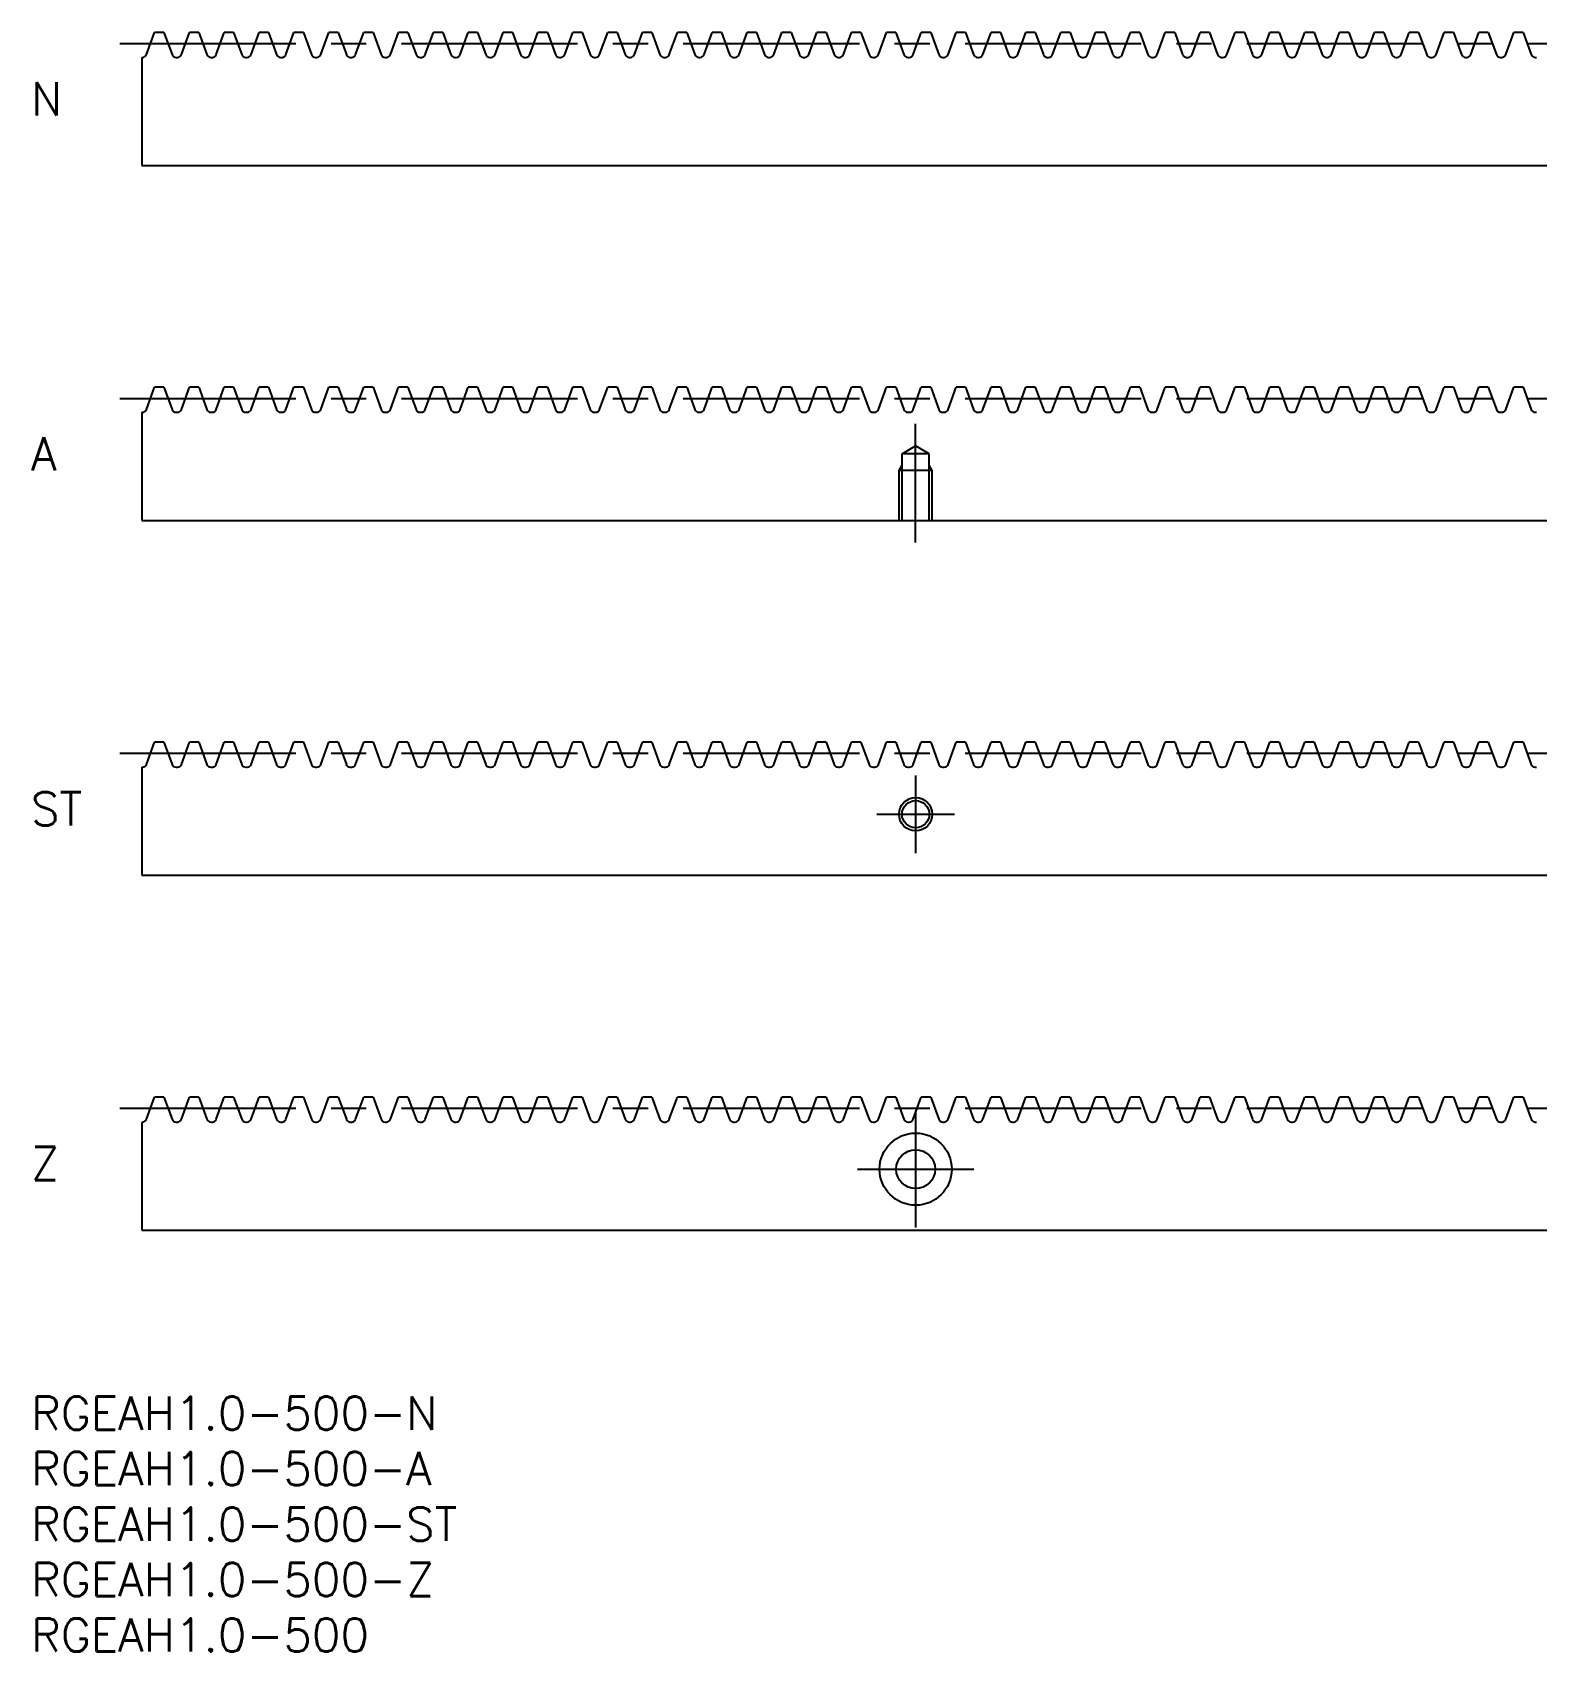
# Model space of a CAD drawing. Extents: x 0 to 537, y -23 to 123.
# Drawn here: x 0.1 to 135.7, y -23 to 123 of the extents above; entities that cross this region are included whole.
import ezdxf

# ---------------------------------------------------------------- set-up
doc = ezdxf.new("R2010")
doc.units = 0
doc.header["$LTSCALE"] = 0.5
doc.linetypes.add('CENTER', pattern=[50.8, 31.75, -6.35, 6.35, -6.35])
doc.linetypes.add('DASHED', pattern=[19.05, 12.7, -6.35])
for name, color, linetype in [('MSM_CENTER', 1, 'CENTER'), ('MSM_CONTINUOUS', 7, 'CONTINUOUS'), ('MSM_DASHED', 4, 'DASHED'), ('MSM_NARROW', 5, 'CONTINUOUS'), ('MSM_PART_NUMBER', 7, 'CONTINUOUS')]:
    doc.layers.add(name, color=color, linetype=linetype)
doc.styles.get("Standard").update_dxf_attribs({"font": 'txt.shx', "height": 3, "bigfont": 'bigfont.shx'})

# ---------------------------------------------------------------- blocks, each defined once
blk = doc.blocks.new('*U2')
at = {"layer": 'MSM_PART_NUMBER'}
blk.add_text('RGEAH1.0-500-N', height=3, dxfattribs=at).set_placement((0, -3))
blk = doc.blocks.new('*U3')
at = {"layer": 'MSM_PART_NUMBER'}
blk.add_text('RGEAH1.0-500-A', height=3, dxfattribs=at).set_placement((0, -8))
blk = doc.blocks.new('*U5')
at = {"layer": 'MSM_PART_NUMBER'}
blk.add_text('Z', height=3, dxfattribs=at).set_placement((0, 19.5))
blk = doc.blocks.new('*U6')
at = {"layer": 'MSM_PART_NUMBER'}
blk.add_text('ST', height=3, dxfattribs=at).set_placement((0, 51.5))
blk = doc.blocks.new('*U7')
at = {"layer": 'MSM_PART_NUMBER'}
blk.add_text('A', height=3, dxfattribs=at).set_placement((0, 83.5))
blk = doc.blocks.new('*U8')
at = {"layer": 'MSM_PART_NUMBER'}
blk.add_text('N', height=3, dxfattribs=at).set_placement((0, 115.5))
blk = doc.blocks.new('*U9')
at = {"layer": 'MSM_PART_NUMBER'}
blk.add_text('RGEAH1.0-500-ST', height=3, dxfattribs=at).set_placement((0, -13))
blk = doc.blocks.new('*U10')
at = {"layer": 'MSM_PART_NUMBER'}
blk.add_text('RGEAH1.0-500-Z', height=3, dxfattribs=at).set_placement((0, -18))
blk = doc.blocks.new('*U11')
at = {"layer": 'MSM_PART_NUMBER'}
blk.add_text('RGEAH1.0-500', height=3, dxfattribs=at).set_placement((0, -23))

msp = doc.modelspace()

# ---------------------------------------------------------------- linework, layer by layer
at = {"layer": 'MSM_CENTER'}
for p, q in [((8, 122), (511.51, 122)), ((8, 90), (511.51, 90)), ((79.75, 77), (79.75, 87.71)), ((8, 58), (511.51, 58)), ((79.75, 56), (79.75, 49)), ((76.25, 52.5), (83.25, 52.5)), ((8, 26), (511.51, 26)), ((79.75, 25.75), (79.75, 15.25)), ((74.51, 20.5), (85, 20.5))]:
    msp.add_line(p, q, dxfattribs=at)
at = {"layer": 'MSM_CONTINUOUS'}
for p, q in [((10.42, 121), (11.15, 123)), ((11.99, 123), (11.15, 123)), ((11.99, 123), (12.72, 121)), ((13.56, 121), (14.29, 123)), ((15.13, 123), (14.29, 123)), ((15.13, 123), (15.86, 121)), ((16.7, 121), (17.43, 123)), ((18.27, 123), (17.43, 123)), ((18.27, 123), (19, 121)), ((19.84, 121), (20.57, 123)), ((21.41, 123), (20.57, 123)), ((21.41, 123), (22.14, 121)), ((22.99, 121), (23.71, 123)), ((24.56, 123), (23.71, 123)), ((24.56, 123), (25.28, 121)), ((26.13, 121), (26.86, 123)), ((27.7, 123), (26.86, 123)), ((27.7, 123), (28.43, 121)), ((29.27, 121), (30, 123)), ((30.84, 123), (30, 123)), ((30.84, 123), (31.57, 121)), ((32.41, 121), (33.14, 123)), ((33.98, 123), (33.14, 123)), ((33.98, 123), (34.71, 121)), ((35.55, 121), (36.28, 123)), ((37.12, 123), (36.28, 123)), ((37.12, 123), (37.85, 121)), ((38.69, 121), (39.42, 123)), ((40.26, 123), (39.42, 123)), ((40.26, 123), (40.99, 121)), ((41.84, 121), (42.56, 123)), ((43.41, 123), (42.56, 123)), ((43.41, 123), (44.13, 121)), ((44.98, 121), (45.7, 123)), ((46.55, 123), (45.7, 123)), ((46.55, 123), (47.28, 121)), ((48.12, 121), (48.85, 123)), ((49.69, 123), (48.85, 123)), ((49.69, 123), (50.42, 121)), ((51.26, 121), (51.99, 123)), ((52.83, 123), (51.99, 123)), ((52.83, 123), (53.56, 121)), ((54.4, 121), (55.13, 123)), ((55.97, 123), (55.13, 123)), ((55.97, 123), (56.7, 121)), ((57.54, 121), (58.27, 123)), ((59.11, 123), (58.27, 123)), ((59.11, 123), (59.84, 121)), ((60.68, 121), (61.41, 123)), ((62.26, 123), (61.41, 123)), ((62.26, 123), (62.98, 121)), ((63.83, 121), (64.55, 123)), ((65.4, 123), (64.55, 123)), ((65.4, 123), (66.13, 121)), ((66.97, 121), (67.7, 123)), ((68.54, 123), (67.7, 123)), ((68.54, 123), (69.27, 121)), ((70.11, 121), (70.84, 123)), ((71.68, 123), (70.84, 123)), ((71.68, 123), (72.41, 121)), ((73.25, 121), (73.98, 123)), ((74.82, 123), (73.98, 123)), ((74.82, 123), (75.55, 121)), ((76.39, 121), (77.12, 123)), ((77.96, 123), (77.12, 123)), ((77.96, 123), (78.69, 121)), ((79.53, 121), (80.26, 123)), ((81.11, 123), (80.26, 123)), ((81.11, 123), (81.83, 121)), ((82.68, 121), (83.4, 123)), ((84.25, 123), (83.4, 123)), ((84.25, 123), (84.97, 121)), ((85.82, 121), (86.55, 123)), ((87.39, 123), (86.55, 123)), ((87.39, 123), (88.12, 121)), ((88.96, 121), (89.69, 123)), ((90.53, 123), (89.69, 123)), ((90.53, 123), (91.26, 121)), ((92.1, 121), (92.83, 123)), ((93.67, 123), (92.83, 123)), ((93.67, 123), (94.4, 121)), ((95.24, 121), (95.97, 123)), ((96.81, 123), (95.97, 123)), ((96.81, 123), (97.54, 121)), ((98.38, 121), (99.11, 123)), ((99.95, 123), (99.11, 123)), ((99.95, 123), (100.68, 121)), ((101.53, 121), (102.25, 123)), ((103.1, 123), (102.25, 123)), ((103.1, 123), (103.82, 121)), ((104.67, 121), (105.4, 123)), ((106.24, 123), (105.4, 123)), ((106.24, 123), (106.97, 121)), ((107.81, 121), (108.54, 123)), ((109.38, 123), (108.54, 123)), ((109.38, 123), (110.11, 121)), ((110.95, 121), (111.68, 123)), ((112.52, 123), (111.68, 123)), ((112.52, 123), (113.25, 121)), ((114.09, 121), (114.82, 123)), ((115.66, 123), (114.82, 123)), ((115.66, 123), (116.39, 121)), ((117.23, 121), (117.96, 123)), ((118.8, 123), (117.96, 123)), ((118.8, 123), (119.53, 121)), ((120.38, 121), (121.1, 123)), ((121.95, 123), (121.1, 123)), ((121.95, 123), (122.67, 121)), ((123.52, 121), (124.24, 123)), ((125.09, 123), (124.24, 123)), ((125.09, 123), (125.82, 121)), ((126.66, 121), (127.39, 123)), ((128.23, 123), (127.39, 123)), ((128.23, 123), (128.96, 121)), ((129.8, 121), (130.53, 123)), ((131.37, 123), (130.53, 123)), ((131.37, 123), (132.1, 121)), ((132.94, 121), (133.67, 123)), ((134.51, 123), (133.67, 123)), ((134.51, 123), (135.24, 121)), ((10, 120.75), (10.06, 120.75)), ((10, 120.75), (10, 111)), ((13.08, 120.75), (13.2, 120.75)), ((16.22, 120.75), (16.35, 120.75)), ((19.36, 120.75), (19.49, 120.75)), ((22.5, 120.75), (22.63, 120.75)), ((25.64, 120.75), (25.77, 120.75)), ((28.78, 120.75), (28.91, 120.75)), ((31.92, 120.75), (32.05, 120.75)), ((35.07, 120.75), (35.19, 120.75)), ((38.21, 120.75), (38.34, 120.75)), ((41.35, 120.75), (41.48, 120.75)), ((44.49, 120.75), (44.62, 120.75)), ((47.63, 120.75), (47.76, 120.75)), ((50.77, 120.75), (50.9, 120.75)), ((53.92, 120.75), (54.04, 120.75)), ((57.06, 120.75), (57.19, 120.75)), ((60.2, 120.75), (60.33, 120.75)), ((63.34, 120.75), (63.47, 120.75)), ((66.48, 120.75), (66.61, 120.75)), ((69.62, 120.75), (69.75, 120.75)), ((72.77, 120.75), (72.89, 120.75)), ((75.91, 120.75), (76.04, 120.75)), ((79.05, 120.75), (79.18, 120.75)), ((82.19, 120.75), (82.32, 120.75)), ((85.33, 120.75), (85.46, 120.75)), ((88.47, 120.75), (88.6, 120.75)), ((91.62, 120.75), (91.74, 120.75)), ((94.76, 120.75), (94.89, 120.75)), ((97.9, 120.75), (98.03, 120.75)), ((101.04, 120.75), (101.17, 120.75)), ((104.18, 120.75), (104.31, 120.75)), ((107.32, 120.75), (107.45, 120.75)), ((110.46, 120.75), (110.59, 120.75)), ((113.61, 120.75), (113.73, 120.75)), ((116.75, 120.75), (116.88, 120.75)), ((119.89, 120.75), (120.02, 120.75)), ((123.03, 120.75), (123.16, 120.75)), ((126.17, 120.75), (126.3, 120.75)), ((129.31, 120.75), (129.44, 120.75)), ((132.46, 120.75), (132.58, 120.75)), ((135.6, 120.75), (135.73, 120.75)), ((10, 111), (509.51, 111)), ((10.42, 89), (11.15, 91)), ((11.99, 91), (11.15, 91)), ((11.99, 91), (12.72, 89)), ((13.56, 89), (14.29, 91)), ((15.13, 91), (14.29, 91)), ((15.13, 91), (15.86, 89)), ((16.7, 89), (17.43, 91)), ((18.27, 91), (17.43, 91)), ((18.27, 91), (19, 89)), ((19.84, 89), (20.57, 91)), ((21.41, 91), (20.57, 91)), ((21.41, 91), (22.14, 89)), ((22.99, 89), (23.71, 91)), ((24.56, 91), (23.71, 91)), ((24.56, 91), (25.28, 89)), ((26.13, 89), (26.86, 91)), ((27.7, 91), (26.86, 91)), ((27.7, 91), (28.43, 89)), ((29.27, 89), (30, 91)), ((30.84, 91), (30, 91)), ((30.84, 91), (31.57, 89)), ((32.41, 89), (33.14, 91)), ((33.98, 91), (33.14, 91)), ((33.98, 91), (34.71, 89)), ((35.55, 89), (36.28, 91)), ((37.12, 91), (36.28, 91)), ((37.12, 91), (37.85, 89)), ((38.69, 89), (39.42, 91)), ((40.26, 91), (39.42, 91)), ((40.26, 91), (40.99, 89)), ((41.84, 89), (42.56, 91)), ((43.41, 91), (42.56, 91)), ((43.41, 91), (44.13, 89)), ((44.98, 89), (45.7, 91)), ((46.55, 91), (45.7, 91)), ((46.55, 91), (47.28, 89)), ((48.12, 89), (48.85, 91)), ((49.69, 91), (48.85, 91)), ((49.69, 91), (50.42, 89)), ((51.26, 89), (51.99, 91)), ((52.83, 91), (51.99, 91)), ((52.83, 91), (53.56, 89)), ((54.4, 89), (55.13, 91)), ((55.97, 91), (55.13, 91)), ((55.97, 91), (56.7, 89)), ((57.54, 89), (58.27, 91)), ((59.11, 91), (58.27, 91)), ((59.11, 91), (59.84, 89)), ((60.68, 89), (61.41, 91)), ((62.26, 91), (61.41, 91)), ((62.26, 91), (62.98, 89)), ((63.83, 89), (64.55, 91)), ((65.4, 91), (64.55, 91)), ((65.4, 91), (66.13, 89)), ((66.97, 89), (67.7, 91)), ((68.54, 91), (67.7, 91)), ((68.54, 91), (69.27, 89)), ((70.11, 89), (70.84, 91)), ((71.68, 91), (70.84, 91)), ((71.68, 91), (72.41, 89)), ((73.25, 89), (73.98, 91)), ((74.82, 91), (73.98, 91)), ((74.82, 91), (75.55, 89)), ((76.39, 89), (77.12, 91)), ((77.96, 91), (77.12, 91)), ((77.96, 91), (78.69, 89)), ((79.53, 89), (80.26, 91)), ((81.11, 91), (80.26, 91)), ((81.11, 91), (81.83, 89)), ((82.68, 89), (83.4, 91)), ((84.25, 91), (83.4, 91)), ((84.25, 91), (84.97, 89)), ((85.82, 89), (86.55, 91)), ((87.39, 91), (86.55, 91)), ((87.39, 91), (88.12, 89)), ((88.96, 89), (89.69, 91)), ((90.53, 91), (89.69, 91)), ((90.53, 91), (91.26, 89)), ((92.1, 89), (92.83, 91)), ((93.67, 91), (92.83, 91)), ((93.67, 91), (94.4, 89)), ((95.24, 89), (95.97, 91)), ((96.81, 91), (95.97, 91)), ((96.81, 91), (97.54, 89)), ((98.38, 89), (99.11, 91)), ((99.95, 91), (99.11, 91)), ((99.95, 91), (100.68, 89)), ((101.53, 89), (102.25, 91)), ((103.1, 91), (102.25, 91)), ((103.1, 91), (103.82, 89)), ((104.67, 89), (105.4, 91)), ((106.24, 91), (105.4, 91)), ((106.24, 91), (106.97, 89)), ((107.81, 89), (108.54, 91)), ((109.38, 91), (108.54, 91)), ((109.38, 91), (110.11, 89)), ((110.95, 89), (111.68, 91)), ((112.52, 91), (111.68, 91)), ((112.52, 91), (113.25, 89)), ((114.09, 89), (114.82, 91)), ((115.66, 91), (114.82, 91)), ((115.66, 91), (116.39, 89)), ((117.23, 89), (117.96, 91)), ((118.8, 91), (117.96, 91)), ((118.8, 91), (119.53, 89)), ((120.38, 89), (121.1, 91)), ((121.95, 91), (121.1, 91)), ((121.95, 91), (122.67, 89)), ((123.52, 89), (124.24, 91)), ((125.09, 91), (124.24, 91)), ((125.09, 91), (125.82, 89)), ((126.66, 89), (127.39, 91)), ((128.23, 91), (127.39, 91)), ((128.23, 91), (128.96, 89)), ((129.8, 89), (130.53, 91)), ((131.37, 91), (130.53, 91)), ((131.37, 91), (132.1, 89)), ((132.94, 89), (133.67, 91)), ((134.51, 91), (133.67, 91)), ((134.51, 91), (135.24, 89)), ((10, 88.75), (10.06, 88.75)), ((10, 88.75), (10, 79)), ((13.08, 88.75), (13.2, 88.75)), ((16.22, 88.75), (16.35, 88.75)), ((19.36, 88.75), (19.49, 88.75)), ((22.5, 88.75), (22.63, 88.75)), ((25.64, 88.75), (25.77, 88.75)), ((28.78, 88.75), (28.91, 88.75)), ((31.92, 88.75), (32.05, 88.75)), ((35.07, 88.75), (35.19, 88.75)), ((38.21, 88.75), (38.34, 88.75)), ((41.35, 88.75), (41.48, 88.75)), ((44.49, 88.75), (44.62, 88.75)), ((47.63, 88.75), (47.76, 88.75)), ((50.77, 88.75), (50.9, 88.75)), ((53.92, 88.75), (54.04, 88.75)), ((57.06, 88.75), (57.19, 88.75)), ((60.2, 88.75), (60.33, 88.75)), ((63.34, 88.75), (63.47, 88.75)), ((66.48, 88.75), (66.61, 88.75)), ((69.62, 88.75), (69.75, 88.75)), ((72.77, 88.75), (72.89, 88.75)), ((75.91, 88.75), (76.04, 88.75)), ((79.05, 88.75), (79.18, 88.75)), ((82.19, 88.75), (82.32, 88.75)), ((85.33, 88.75), (85.46, 88.75)), ((88.47, 88.75), (88.6, 88.75)), ((91.62, 88.75), (91.74, 88.75)), ((94.76, 88.75), (94.89, 88.75)), ((97.9, 88.75), (98.03, 88.75)), ((101.04, 88.75), (101.17, 88.75)), ((104.18, 88.75), (104.31, 88.75)), ((107.32, 88.75), (107.45, 88.75)), ((110.46, 88.75), (110.59, 88.75)), ((113.61, 88.75), (113.73, 88.75)), ((116.75, 88.75), (116.88, 88.75)), ((119.89, 88.75), (120.02, 88.75)), ((123.03, 88.75), (123.16, 88.75)), ((126.17, 88.75), (126.3, 88.75)), ((129.31, 88.75), (129.44, 88.75)), ((132.46, 88.75), (132.58, 88.75)), ((135.6, 88.75), (135.73, 88.75)), ((10, 79), (509.51, 79)), ((10.42, 57), (11.15, 59)), ((11.99, 59), (11.15, 59)), ((11.99, 59), (12.72, 57)), ((13.56, 57), (14.29, 59)), ((15.13, 59), (14.29, 59)), ((15.13, 59), (15.86, 57)), ((16.7, 57), (17.43, 59)), ((18.27, 59), (17.43, 59)), ((18.27, 59), (19, 57)), ((19.84, 57), (20.57, 59)), ((21.41, 59), (20.57, 59)), ((21.41, 59), (22.14, 57)), ((22.99, 57), (23.71, 59)), ((24.56, 59), (23.71, 59)), ((24.56, 59), (25.28, 57)), ((26.13, 57), (26.86, 59)), ((27.7, 59), (26.86, 59)), ((27.7, 59), (28.43, 57)), ((29.27, 57), (30, 59)), ((30.84, 59), (30, 59)), ((30.84, 59), (31.57, 57)), ((32.41, 57), (33.14, 59)), ((33.98, 59), (33.14, 59)), ((33.98, 59), (34.71, 57)), ((35.55, 57), (36.28, 59)), ((37.12, 59), (36.28, 59)), ((37.12, 59), (37.85, 57)), ((38.69, 57), (39.42, 59)), ((40.26, 59), (39.42, 59)), ((40.26, 59), (40.99, 57)), ((41.84, 57), (42.56, 59)), ((43.41, 59), (42.56, 59)), ((43.41, 59), (44.13, 57)), ((44.98, 57), (45.7, 59)), ((46.55, 59), (45.7, 59)), ((46.55, 59), (47.28, 57)), ((48.12, 57), (48.85, 59)), ((49.69, 59), (48.85, 59)), ((49.69, 59), (50.42, 57)), ((51.26, 57), (51.99, 59)), ((52.83, 59), (51.99, 59)), ((52.83, 59), (53.56, 57)), ((54.4, 57), (55.13, 59)), ((55.97, 59), (55.13, 59)), ((55.97, 59), (56.7, 57)), ((57.54, 57), (58.27, 59)), ((59.11, 59), (58.27, 59)), ((59.11, 59), (59.84, 57)), ((60.68, 57), (61.41, 59)), ((62.26, 59), (61.41, 59)), ((62.26, 59), (62.98, 57)), ((63.83, 57), (64.55, 59)), ((65.4, 59), (64.55, 59)), ((65.4, 59), (66.13, 57)), ((66.97, 57), (67.7, 59)), ((68.54, 59), (67.7, 59)), ((68.54, 59), (69.27, 57)), ((70.11, 57), (70.84, 59)), ((71.68, 59), (70.84, 59)), ((71.68, 59), (72.41, 57)), ((73.25, 57), (73.98, 59)), ((74.82, 59), (73.98, 59)), ((74.82, 59), (75.55, 57)), ((76.39, 57), (77.12, 59)), ((77.96, 59), (77.12, 59)), ((77.96, 59), (78.69, 57)), ((79.53, 57), (80.26, 59)), ((81.11, 59), (80.26, 59)), ((81.11, 59), (81.83, 57)), ((82.68, 57), (83.4, 59)), ((84.25, 59), (83.4, 59)), ((84.25, 59), (84.97, 57)), ((85.82, 57), (86.55, 59)), ((87.39, 59), (86.55, 59)), ((87.39, 59), (88.12, 57)), ((88.96, 57), (89.69, 59)), ((90.53, 59), (89.69, 59)), ((90.53, 59), (91.26, 57)), ((92.1, 57), (92.83, 59)), ((93.67, 59), (92.83, 59)), ((93.67, 59), (94.4, 57)), ((95.24, 57), (95.97, 59)), ((96.81, 59), (95.97, 59)), ((96.81, 59), (97.54, 57)), ((98.38, 57), (99.11, 59)), ((99.95, 59), (99.11, 59)), ((99.95, 59), (100.68, 57)), ((101.53, 57), (102.25, 59)), ((103.1, 59), (102.25, 59)), ((103.1, 59), (103.82, 57)), ((104.67, 57), (105.4, 59)), ((106.24, 59), (105.4, 59)), ((106.24, 59), (106.97, 57)), ((107.81, 57), (108.54, 59)), ((109.38, 59), (108.54, 59)), ((109.38, 59), (110.11, 57)), ((110.95, 57), (111.68, 59)), ((112.52, 59), (111.68, 59)), ((112.52, 59), (113.25, 57)), ((114.09, 57), (114.82, 59)), ((115.66, 59), (114.82, 59)), ((115.66, 59), (116.39, 57)), ((117.23, 57), (117.96, 59)), ((118.8, 59), (117.96, 59)), ((118.8, 59), (119.53, 57)), ((120.38, 57), (121.1, 59)), ((121.95, 59), (121.1, 59)), ((121.95, 59), (122.67, 57)), ((123.52, 57), (124.24, 59)), ((125.09, 59), (124.24, 59)), ((125.09, 59), (125.82, 57)), ((126.66, 57), (127.39, 59)), ((128.23, 59), (127.39, 59)), ((128.23, 59), (128.96, 57)), ((129.8, 57), (130.53, 59)), ((131.37, 59), (130.53, 59)), ((131.37, 59), (132.1, 57)), ((132.94, 57), (133.67, 59)), ((134.51, 59), (133.67, 59)), ((134.51, 59), (135.24, 57)), ((10, 56.75), (10.06, 56.75)), ((10, 56.75), (10, 47)), ((13.08, 56.75), (13.2, 56.75)), ((16.22, 56.75), (16.35, 56.75)), ((19.36, 56.75), (19.49, 56.75)), ((22.5, 56.75), (22.63, 56.75)), ((25.64, 56.75), (25.77, 56.75)), ((28.78, 56.75), (28.91, 56.75)), ((31.92, 56.75), (32.05, 56.75)), ((35.07, 56.75), (35.19, 56.75)), ((38.21, 56.75), (38.34, 56.75)), ((41.35, 56.75), (41.48, 56.75)), ((44.49, 56.75), (44.62, 56.75)), ((47.63, 56.75), (47.76, 56.75)), ((50.77, 56.75), (50.9, 56.75)), ((53.92, 56.75), (54.04, 56.75)), ((57.06, 56.75), (57.19, 56.75)), ((60.2, 56.75), (60.33, 56.75)), ((63.34, 56.75), (63.47, 56.75)), ((66.48, 56.75), (66.61, 56.75)), ((69.62, 56.75), (69.75, 56.75)), ((72.77, 56.75), (72.89, 56.75)), ((75.91, 56.75), (76.04, 56.75)), ((79.05, 56.75), (79.18, 56.75)), ((82.19, 56.75), (82.32, 56.75)), ((85.33, 56.75), (85.46, 56.75)), ((88.47, 56.75), (88.6, 56.75)), ((91.62, 56.75), (91.74, 56.75)), ((94.76, 56.75), (94.89, 56.75)), ((97.9, 56.75), (98.03, 56.75)), ((101.04, 56.75), (101.17, 56.75)), ((104.18, 56.75), (104.31, 56.75)), ((107.32, 56.75), (107.45, 56.75)), ((110.46, 56.75), (110.59, 56.75)), ((113.61, 56.75), (113.73, 56.75)), ((116.75, 56.75), (116.88, 56.75)), ((119.89, 56.75), (120.02, 56.75)), ((123.03, 56.75), (123.16, 56.75)), ((126.17, 56.75), (126.3, 56.75)), ((129.31, 56.75), (129.44, 56.75)), ((132.46, 56.75), (132.58, 56.75)), ((135.6, 56.75), (135.73, 56.75)), ((10, 47), (509.51, 47)), ((10.42, 25), (11.15, 27)), ((11.99, 27), (11.15, 27)), ((11.99, 27), (12.72, 25)), ((13.56, 25), (14.29, 27)), ((15.13, 27), (14.29, 27)), ((15.13, 27), (15.86, 25)), ((16.7, 25), (17.43, 27)), ((18.27, 27), (17.43, 27)), ((18.27, 27), (19, 25)), ((19.84, 25), (20.57, 27)), ((21.41, 27), (20.57, 27)), ((21.41, 27), (22.14, 25)), ((22.99, 25), (23.71, 27)), ((24.56, 27), (23.71, 27)), ((24.56, 27), (25.28, 25)), ((26.13, 25), (26.86, 27)), ((27.7, 27), (26.86, 27)), ((27.7, 27), (28.43, 25)), ((29.27, 25), (30, 27)), ((30.84, 27), (30, 27)), ((30.84, 27), (31.57, 25)), ((32.41, 25), (33.14, 27)), ((33.98, 27), (33.14, 27)), ((33.98, 27), (34.71, 25)), ((35.55, 25), (36.28, 27)), ((37.12, 27), (36.28, 27)), ((37.12, 27), (37.85, 25)), ((38.69, 25), (39.42, 27)), ((40.26, 27), (39.42, 27)), ((40.26, 27), (40.99, 25)), ((41.84, 25), (42.56, 27)), ((43.41, 27), (42.56, 27)), ((43.41, 27), (44.13, 25)), ((44.98, 25), (45.7, 27)), ((46.55, 27), (45.7, 27)), ((46.55, 27), (47.28, 25)), ((48.12, 25), (48.85, 27)), ((49.69, 27), (48.85, 27)), ((49.69, 27), (50.42, 25)), ((51.26, 25), (51.99, 27)), ((52.83, 27), (51.99, 27)), ((52.83, 27), (53.56, 25)), ((54.4, 25), (55.13, 27)), ((55.97, 27), (55.13, 27)), ((55.97, 27), (56.7, 25)), ((57.54, 25), (58.27, 27)), ((59.11, 27), (58.27, 27)), ((59.11, 27), (59.84, 25)), ((60.68, 25), (61.41, 27)), ((62.26, 27), (61.41, 27)), ((62.26, 27), (62.98, 25)), ((63.83, 25), (64.55, 27)), ((65.4, 27), (64.55, 27)), ((65.4, 27), (66.13, 25)), ((66.97, 25), (67.7, 27)), ((68.54, 27), (67.7, 27)), ((68.54, 27), (69.27, 25)), ((70.11, 25), (70.84, 27)), ((71.68, 27), (70.84, 27)), ((71.68, 27), (72.41, 25)), ((73.25, 25), (73.98, 27)), ((74.82, 27), (73.98, 27)), ((74.82, 27), (75.55, 25)), ((76.39, 25), (77.12, 27)), ((77.96, 27), (77.12, 27)), ((77.96, 27), (78.69, 25)), ((79.53, 25), (80.26, 27)), ((81.11, 27), (80.26, 27)), ((81.11, 27), (81.83, 25)), ((82.68, 25), (83.4, 27)), ((84.25, 27), (83.4, 27)), ((84.25, 27), (84.97, 25)), ((85.82, 25), (86.55, 27)), ((87.39, 27), (86.55, 27)), ((87.39, 27), (88.12, 25)), ((88.96, 25), (89.69, 27)), ((90.53, 27), (89.69, 27)), ((90.53, 27), (91.26, 25)), ((92.1, 25), (92.83, 27)), ((93.67, 27), (92.83, 27)), ((93.67, 27), (94.4, 25)), ((95.24, 25), (95.97, 27)), ((96.81, 27), (95.97, 27)), ((96.81, 27), (97.54, 25)), ((98.38, 25), (99.11, 27)), ((99.95, 27), (99.11, 27)), ((99.95, 27), (100.68, 25)), ((101.53, 25), (102.25, 27)), ((103.1, 27), (102.25, 27)), ((103.1, 27), (103.82, 25)), ((104.67, 25), (105.4, 27)), ((106.24, 27), (105.4, 27)), ((106.24, 27), (106.97, 25)), ((107.81, 25), (108.54, 27)), ((109.38, 27), (108.54, 27)), ((109.38, 27), (110.11, 25)), ((110.95, 25), (111.68, 27)), ((112.52, 27), (111.68, 27)), ((112.52, 27), (113.25, 25)), ((114.09, 25), (114.82, 27)), ((115.66, 27), (114.82, 27)), ((115.66, 27), (116.39, 25)), ((117.23, 25), (117.96, 27)), ((118.8, 27), (117.96, 27)), ((118.8, 27), (119.53, 25)), ((120.38, 25), (121.1, 27)), ((121.95, 27), (121.1, 27)), ((121.95, 27), (122.67, 25)), ((123.52, 25), (124.24, 27)), ((125.09, 27), (124.24, 27)), ((125.09, 27), (125.82, 25)), ((126.66, 25), (127.39, 27)), ((128.23, 27), (127.39, 27)), ((128.23, 27), (128.96, 25)), ((129.8, 25), (130.53, 27)), ((131.37, 27), (130.53, 27)), ((131.37, 27), (132.1, 25)), ((132.94, 25), (133.67, 27)), ((134.51, 27), (133.67, 27)), ((134.51, 27), (135.24, 25)), ((10, 24.75), (10.06, 24.75)), ((10, 24.75), (10, 15)), ((13.08, 24.75), (13.2, 24.75)), ((16.22, 24.75), (16.35, 24.75)), ((19.36, 24.75), (19.49, 24.75)), ((22.5, 24.75), (22.63, 24.75)), ((25.64, 24.75), (25.77, 24.75)), ((28.78, 24.75), (28.91, 24.75)), ((31.92, 24.75), (32.05, 24.75)), ((35.07, 24.75), (35.19, 24.75)), ((38.21, 24.75), (38.34, 24.75)), ((41.35, 24.75), (41.48, 24.75)), ((44.49, 24.75), (44.62, 24.75)), ((47.63, 24.75), (47.76, 24.75)), ((50.77, 24.75), (50.9, 24.75)), ((53.92, 24.75), (54.04, 24.75)), ((57.06, 24.75), (57.19, 24.75)), ((60.2, 24.75), (60.33, 24.75)), ((63.34, 24.75), (63.47, 24.75)), ((66.48, 24.75), (66.61, 24.75)), ((69.62, 24.75), (69.75, 24.75)), ((72.77, 24.75), (72.89, 24.75)), ((75.91, 24.75), (76.04, 24.75)), ((79.05, 24.75), (79.18, 24.75)), ((82.19, 24.75), (82.32, 24.75)), ((85.33, 24.75), (85.46, 24.75)), ((88.47, 24.75), (88.6, 24.75)), ((91.62, 24.75), (91.74, 24.75)), ((94.76, 24.75), (94.89, 24.75)), ((97.9, 24.75), (98.03, 24.75)), ((101.04, 24.75), (101.17, 24.75)), ((104.18, 24.75), (104.31, 24.75)), ((107.32, 24.75), (107.45, 24.75)), ((110.46, 24.75), (110.59, 24.75)), ((113.61, 24.75), (113.73, 24.75)), ((116.75, 24.75), (116.88, 24.75)), ((119.89, 24.75), (120.02, 24.75)), ((123.03, 24.75), (123.16, 24.75)), ((126.17, 24.75), (126.3, 24.75)), ((129.31, 24.75), (129.44, 24.75)), ((132.46, 24.75), (132.58, 24.75)), ((135.6, 24.75), (135.73, 24.75)), ((10, 15), (509.51, 15))]:
    msp.add_line(p, q, dxfattribs=at)
for centre, radius in [((79.75, 52.5), 1.23), ((79.75, 20.5), 3.25), ((79.75, 20.5), 1.75)]:
    msp.add_circle(centre, radius, dxfattribs=at)
for centre, start, end in [((10.06, 121.13), 270, 340), ((13.08, 121.13), 200, 270), ((13.2, 121.13), 270, 340), ((16.22, 121.13), 200, 270), ((16.35, 121.13), 270, 340), ((19.36, 121.13), 200, 270), ((19.49, 121.13), 270, 340), ((22.5, 121.13), 200, 270), ((22.63, 121.13), 270, 340), ((25.64, 121.13), 200, 270), ((25.77, 121.13), 270, 340), ((28.78, 121.13), 200, 270), ((28.91, 121.13), 270, 340), ((31.92, 121.13), 200, 270), ((32.05, 121.13), 270, 340), ((35.07, 121.13), 200, 270), ((35.19, 121.13), 270, 340), ((38.21, 121.13), 200, 270), ((38.34, 121.13), 270, 340), ((41.35, 121.13), 200, 270), ((41.48, 121.13), 270, 340), ((44.49, 121.13), 200, 270), ((44.62, 121.13), 270, 340), ((47.63, 121.13), 200, 270), ((47.76, 121.13), 270, 340), ((50.77, 121.13), 200, 270), ((50.9, 121.13), 270, 340), ((53.92, 121.13), 200, 270), ((54.04, 121.13), 270, 340), ((57.06, 121.13), 200, 270), ((57.19, 121.13), 270, 340), ((60.2, 121.13), 200, 270), ((60.33, 121.13), 270, 340), ((63.34, 121.13), 200, 270), ((63.47, 121.13), 270, 340), ((66.48, 121.13), 200, 270), ((66.61, 121.13), 270, 340), ((69.62, 121.13), 200, 270), ((69.75, 121.13), 270, 340), ((72.77, 121.13), 200, 270), ((72.89, 121.13), 270, 340), ((75.91, 121.13), 200, 270), ((76.04, 121.13), 270, 340), ((79.05, 121.13), 200, 270), ((79.18, 121.13), 270, 340), ((82.19, 121.13), 200, 270), ((82.32, 121.13), 270, 340), ((85.33, 121.13), 200, 270), ((85.46, 121.13), 270, 340), ((88.47, 121.13), 200, 270), ((88.6, 121.13), 270, 340), ((91.62, 121.13), 200, 270), ((91.74, 121.13), 270, 340), ((94.76, 121.13), 200, 270), ((94.89, 121.13), 270, 340), ((97.9, 121.13), 200, 270), ((98.03, 121.13), 270, 340), ((101.04, 121.13), 200, 270), ((101.17, 121.13), 270, 340), ((104.18, 121.13), 200, 270), ((104.31, 121.13), 270, 340), ((107.32, 121.13), 200, 270), ((107.45, 121.13), 270, 340), ((110.46, 121.13), 200, 270), ((110.59, 121.13), 270, 340), ((113.61, 121.13), 200, 270), ((113.73, 121.13), 270, 340), ((116.75, 121.13), 200, 270), ((116.88, 121.13), 270, 340), ((119.89, 121.13), 200, 270), ((120.02, 121.13), 270, 340), ((123.03, 121.13), 200, 270), ((123.16, 121.13), 270, 340), ((126.17, 121.13), 200, 270), ((126.3, 121.13), 270, 340), ((129.31, 121.13), 200, 270), ((129.44, 121.13), 270, 340), ((132.46, 121.13), 200, 270), ((132.58, 121.13), 270, 340), ((135.6, 121.13), 200, 270), ((10.06, 89.13), 270, 340), ((13.08, 89.13), 200, 270), ((13.2, 89.13), 270, 340), ((16.22, 89.13), 200, 270), ((16.35, 89.13), 270, 340), ((19.36, 89.13), 200, 270), ((19.49, 89.13), 270, 340), ((22.5, 89.13), 200, 270), ((22.63, 89.13), 270, 340), ((25.64, 89.13), 200, 270), ((25.77, 89.13), 270, 340), ((28.78, 89.13), 200, 270), ((28.91, 89.13), 270, 340), ((31.92, 89.13), 200, 270), ((32.05, 89.13), 270, 340), ((35.07, 89.13), 200, 270), ((35.19, 89.13), 270, 340), ((38.21, 89.13), 200, 270), ((38.34, 89.13), 270, 340), ((41.35, 89.13), 200, 270), ((41.48, 89.13), 270, 340), ((44.49, 89.13), 200, 270), ((44.62, 89.13), 270, 340), ((47.63, 89.13), 200, 270), ((47.76, 89.13), 270, 340), ((50.77, 89.13), 200, 270), ((50.9, 89.13), 270, 340), ((53.92, 89.13), 200, 270), ((54.04, 89.13), 270, 340), ((57.06, 89.13), 200, 270), ((57.19, 89.13), 270, 340), ((60.2, 89.13), 200, 270), ((60.33, 89.13), 270, 340), ((63.34, 89.13), 200, 270), ((63.47, 89.13), 270, 340), ((66.48, 89.13), 200, 270), ((66.61, 89.13), 270, 340), ((69.62, 89.13), 200, 270), ((69.75, 89.13), 270, 340), ((72.77, 89.13), 200, 270), ((72.89, 89.13), 270, 340), ((75.91, 89.13), 200, 270), ((76.04, 89.13), 270, 340), ((79.05, 89.13), 200, 270), ((79.18, 89.13), 270, 340), ((82.19, 89.13), 200, 270), ((82.32, 89.13), 270, 340), ((85.33, 89.13), 200, 270), ((85.46, 89.13), 270, 340), ((88.47, 89.13), 200, 270), ((88.6, 89.13), 270, 340), ((91.62, 89.13), 200, 270), ((91.74, 89.13), 270, 340), ((94.76, 89.13), 200, 270), ((94.89, 89.13), 270, 340), ((97.9, 89.13), 200, 270), ((98.03, 89.13), 270, 340), ((101.04, 89.13), 200, 270), ((101.17, 89.13), 270, 340), ((104.18, 89.13), 200, 270), ((104.31, 89.13), 270, 340), ((107.32, 89.13), 200, 270), ((107.45, 89.13), 270, 340), ((110.46, 89.13), 200, 270), ((110.59, 89.13), 270, 340), ((113.61, 89.13), 200, 270), ((113.73, 89.13), 270, 340), ((116.75, 89.13), 200, 270), ((116.88, 89.13), 270, 340), ((119.89, 89.13), 200, 270), ((120.02, 89.13), 270, 340), ((123.03, 89.13), 200, 270), ((123.16, 89.13), 270, 340), ((126.17, 89.13), 200, 270), ((126.3, 89.13), 270, 340), ((129.31, 89.13), 200, 270), ((129.44, 89.13), 270, 340), ((132.46, 89.13), 200, 270), ((132.58, 89.13), 270, 340), ((135.6, 89.13), 200, 270), ((10.06, 57.13), 270, 340), ((13.08, 57.13), 200, 270), ((13.2, 57.13), 270, 340), ((16.22, 57.13), 200, 270), ((16.35, 57.13), 270, 340), ((19.36, 57.13), 200, 270), ((19.49, 57.13), 270, 340), ((22.5, 57.13), 200, 270), ((22.63, 57.13), 270, 340), ((25.64, 57.13), 200, 270), ((25.77, 57.13), 270, 340), ((28.78, 57.13), 200, 270), ((28.91, 57.13), 270, 340), ((31.92, 57.13), 200, 270), ((32.05, 57.13), 270, 340), ((35.07, 57.13), 200, 270), ((35.19, 57.13), 270, 340), ((38.21, 57.13), 200, 270), ((38.34, 57.13), 270, 340), ((41.35, 57.13), 200, 270), ((41.48, 57.13), 270, 340), ((44.49, 57.13), 200, 270), ((44.62, 57.13), 270, 340), ((47.63, 57.13), 200, 270), ((47.76, 57.13), 270, 340), ((50.77, 57.13), 200, 270), ((50.9, 57.13), 270, 340), ((53.92, 57.13), 200, 270), ((54.04, 57.13), 270, 340), ((57.06, 57.13), 200, 270), ((57.19, 57.13), 270, 340), ((60.2, 57.13), 200, 270), ((60.33, 57.13), 270, 340), ((63.34, 57.13), 200, 270), ((63.47, 57.13), 270, 340), ((66.48, 57.13), 200, 270), ((66.61, 57.13), 270, 340), ((69.62, 57.13), 200, 270), ((69.75, 57.13), 270, 340), ((72.77, 57.13), 200, 270), ((72.89, 57.13), 270, 340), ((75.91, 57.13), 200, 270), ((76.04, 57.13), 270, 340), ((79.05, 57.13), 200, 270), ((79.18, 57.13), 270, 340), ((82.19, 57.13), 200, 270), ((82.32, 57.13), 270, 340), ((85.33, 57.13), 200, 270), ((85.46, 57.13), 270, 340), ((88.47, 57.13), 200, 270), ((88.6, 57.13), 270, 340), ((91.62, 57.13), 200, 270), ((91.74, 57.13), 270, 340), ((94.76, 57.13), 200, 270), ((94.89, 57.13), 270, 340), ((97.9, 57.13), 200, 270), ((98.03, 57.13), 270, 340), ((101.04, 57.13), 200, 270), ((101.17, 57.13), 270, 340), ((104.18, 57.13), 200, 270), ((104.31, 57.13), 270, 340), ((107.32, 57.13), 200, 270), ((107.45, 57.13), 270, 340), ((110.46, 57.13), 200, 270), ((110.59, 57.13), 270, 340), ((113.61, 57.13), 200, 270), ((113.73, 57.13), 270, 340), ((116.75, 57.13), 200, 270), ((116.88, 57.13), 270, 340), ((119.89, 57.13), 200, 270), ((120.02, 57.13), 270, 340), ((123.03, 57.13), 200, 270), ((123.16, 57.13), 270, 340), ((126.17, 57.13), 200, 270), ((126.3, 57.13), 270, 340), ((129.31, 57.13), 200, 270), ((129.44, 57.13), 270, 340), ((132.46, 57.13), 200, 270), ((132.58, 57.13), 270, 340), ((135.6, 57.13), 200, 270), ((10.06, 25.13), 270, 340), ((13.08, 25.13), 200, 270), ((13.2, 25.13), 270, 340), ((16.22, 25.13), 200, 270), ((16.35, 25.13), 270, 340), ((19.36, 25.13), 200, 270), ((19.49, 25.13), 270, 340), ((22.5, 25.13), 200, 270), ((22.63, 25.13), 270, 340), ((25.64, 25.13), 200, 270), ((25.77, 25.13), 270, 340), ((28.78, 25.13), 200, 270), ((28.91, 25.13), 270, 340), ((31.92, 25.13), 200, 270), ((32.05, 25.13), 270, 340), ((35.07, 25.13), 200, 270), ((35.19, 25.13), 270, 340), ((38.21, 25.13), 200, 270), ((38.34, 25.13), 270, 340), ((41.35, 25.13), 200, 270), ((41.48, 25.13), 270, 340), ((44.49, 25.13), 200, 270), ((44.62, 25.13), 270, 340), ((47.63, 25.13), 200, 270), ((47.76, 25.13), 270, 340), ((50.77, 25.13), 200, 270), ((50.9, 25.13), 270, 340), ((53.92, 25.13), 200, 270), ((54.04, 25.13), 270, 340), ((57.06, 25.13), 200, 270), ((57.19, 25.13), 270, 340), ((60.2, 25.13), 200, 270), ((60.33, 25.13), 270, 340), ((63.34, 25.13), 200, 270), ((63.47, 25.13), 270, 340), ((66.48, 25.13), 200, 270), ((66.61, 25.13), 270, 340), ((69.62, 25.13), 200, 270), ((69.75, 25.13), 270, 340), ((72.77, 25.13), 200, 270), ((72.89, 25.13), 270, 340), ((75.91, 25.13), 200, 270), ((76.04, 25.13), 270, 340), ((79.05, 25.13), 200, 270), ((79.18, 25.13), 270, 340), ((82.19, 25.13), 200, 270), ((82.32, 25.13), 270, 340), ((85.33, 25.13), 200, 270), ((85.46, 25.13), 270, 340), ((88.47, 25.13), 200, 270), ((88.6, 25.13), 270, 340), ((91.62, 25.13), 200, 270), ((91.74, 25.13), 270, 340), ((94.76, 25.13), 200, 270), ((94.89, 25.13), 270, 340), ((97.9, 25.13), 200, 270), ((98.03, 25.13), 270, 340), ((101.04, 25.13), 200, 270), ((101.17, 25.13), 270, 340), ((104.18, 25.13), 200, 270), ((104.31, 25.13), 270, 340), ((107.32, 25.13), 200, 270), ((107.45, 25.13), 270, 340), ((110.46, 25.13), 200, 270), ((110.59, 25.13), 270, 340), ((113.61, 25.13), 200, 270), ((113.73, 25.13), 270, 340), ((116.75, 25.13), 200, 270), ((116.88, 25.13), 270, 340), ((119.89, 25.13), 200, 270), ((120.02, 25.13), 270, 340), ((123.03, 25.13), 200, 270), ((123.16, 25.13), 270, 340), ((126.17, 25.13), 200, 270), ((126.3, 25.13), 270, 340), ((129.31, 25.13), 200, 270), ((129.44, 25.13), 270, 340), ((132.46, 25.13), 200, 270), ((132.58, 25.13), 270, 340), ((135.6, 25.13), 200, 270)]:
    msp.add_arc(centre, 0.38, start, end, dxfattribs=at)
at = {"layer": 'MSM_DASHED'}
for p, q in [((78.53, 85), (79.75, 85.71)), ((80.98, 85), (78.53, 85)), ((78.53, 79), (78.53, 85)), ((80.98, 85), (79.75, 85.71)), ((80.98, 79), (80.98, 85)), ((78.25, 83.5), (78.53, 83.97)), ((81.25, 83.5), (78.25, 83.5)), ((78.25, 79), (78.25, 83.5)), ((81.25, 83.5), (80.98, 83.97)), ((81.25, 79), (81.25, 83.5))]:
    msp.add_line(p, q, dxfattribs=at)
at = {"layer": 'MSM_NARROW'}
msp.add_circle((79.75, 52.5), 1.5, dxfattribs=at)

# ---------------------------------------------------------------- block references
at = {"layer": 'MSM_CONTINUOUS'}
for name in ['*U8', '*U7', '*U6', '*U5', '*U2', '*U3', '*U9', '*U10', '*U11']:
    msp.add_blockref(name, (0, 0), dxfattribs=at)

doc.saveas('drawing.dxf')
